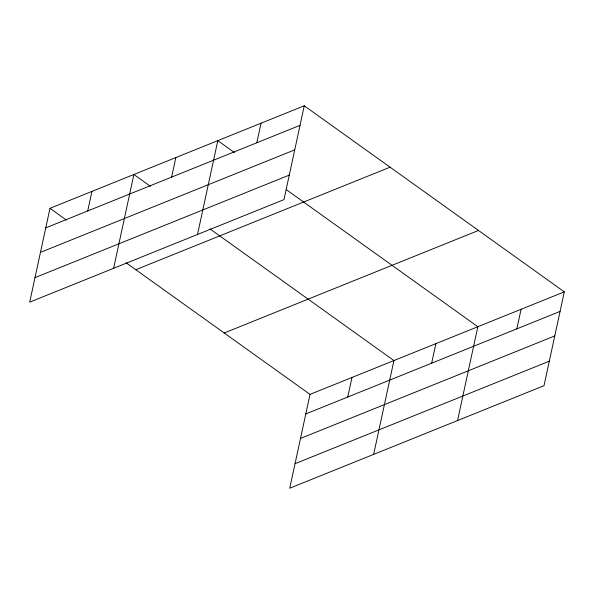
<?xml version="1.0" encoding="UTF-8"?>
<svg xmlns="http://www.w3.org/2000/svg" width="594" height="594" viewBox="0 0 594 594"><rect width="100%" height="100%" fill="white"/><g stroke="black" fill="none" stroke-linecap="round" stroke-linejoin="round"><path stroke-width="0.89" d="M304.262 105.784L49.985 208.316L29.7 302.138L283.977 199.614L304.262 105.784L564.3 291.862L544.015 385.684L289.738 488.216L310.023 394.386L564.3 291.862M87.712 210.952L91.944 191.402M113.61 268.31L133.895 174.48L150.453 186.33M171.621 177.116L175.854 157.566M197.52 234.474L217.805 140.644L234.37 152.495M256.808 142.768L261.033 123.218M347.757 397.022L351.982 377.472M373.648 454.38L393.933 360.551L209.927 228.883M431.667 363.186L435.892 343.636M457.558 420.545L477.843 326.722L286.308 189.664M516.847 328.838L521.072 309.288M45.76 227.866L300.029 125.341M40.459 252.376L294.735 149.851M35.001 277.628L289.271 175.104M135.796 269.721L390.072 167.189M224.213 332.982L478.489 230.457M305.799 413.936L560.075 311.412M300.497 438.446L554.774 335.922M295.04 463.699L549.316 361.174M49.985 208.316L66.543 220.166M126.01 262.719L310.023 394.386"/></g></svg>
